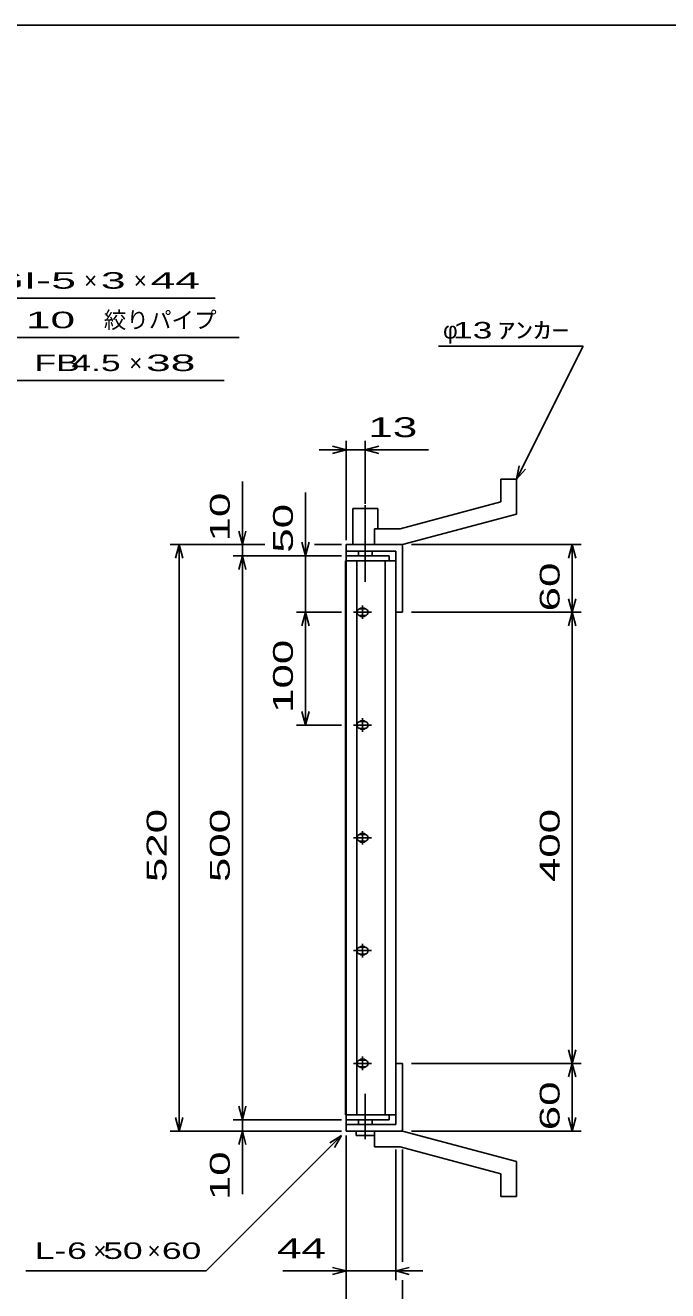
# Model space of a CAD drawing. Units: millimetres, scale not verified. Extents: x -1456 to 1389, y -1026 to 839.
# Drawn here: x -495 to 74, y -283 to 839 of the extents above; entities that cross this region are included whole.
import ezdxf
from ezdxf.enums import TextEntityAlignment as Align

# ---------------------------------------------------------------- set-up
doc = ezdxf.new("R2010")
doc.units = ezdxf.units.MM
doc.header["$LTSCALE"] = 8
doc.linetypes.add('LONG_DASHED_DOTTED', pattern=[15.25, 12, -1.5, 0.25, -1.5])
for name, color, linetype, lineweight in [('0_2', 150, 'Continuous', 25), ('16', 3, 'Continuous', 25), ('19', 6, 'Continuous', 25), ('22', 4, 'Continuous', 25)]:
    doc.layers.add(name, color=color, linetype=linetype, lineweight=lineweight)
doc.styles.add('ベクトル', font='')
doc.styles.get('ベクトル').set_extended_font_data('ベクトル')

msp = doc.modelspace()

# ---------------------------------------------------------------- linework, layer by layer
at = {"layer": '0_2'}
msp.add_line((-1379.2, 838.8), (1388.8, 838.8), dxfattribs=at)
at = {"layer": '16'}
for p, q in [((-211.7, -127), (-211.7, 364)), ((-211.7, 364), (-211, 364)), ((-173, 368.5), (-211, 368.5)), ((-211, 368.5), (-211, 364)), ((-211, 364), (-173, 364)), ((-211, 364), (-211, -127)), ((-167, 364), (-211, 364)), ((-201.5, 364), (-201.5, -127)), ((-176.5, -127), (-176.5, 364)), ((-173, 364), (-173, 368.5)), ((-167, -127), (-167, 364)), ((-204.5, 318.5), (-188.5, 318.5)), ((-194.5, 321.5), (-198.5, 321.5)), ((-198.5, 315.5), (-194.5, 315.5)), ((-196.5, 324.5), (-196.5, 312.5)), ((-196.5, 224.5), (-196.5, 212.5)), ((-204.5, 218.5), (-188.5, 218.5)), ((-194.5, 221.5), (-198.5, 221.5)), ((-198.5, 215.5), (-194.5, 215.5)), ((-196.5, 124.5), (-196.5, 112.5)), ((-204.5, 118.5), (-188.5, 118.5)), ((-194.5, 121.5), (-198.5, 121.5)), ((-198.5, 115.5), (-194.5, 115.5)), ((-196.5, 24.5), (-196.5, 12.5)), ((-204.5, 18.5), (-188.5, 18.5)), ((-194.5, 21.5), (-198.5, 21.5)), ((-198.5, 15.5), (-194.5, 15.5)), ((-194.5, -78.5), (-198.5, -78.5)), ((-196.5, -75.5), (-196.5, -87.5)), ((-204.5, -81.5), (-188.5, -81.5)), ((-198.5, -84.5), (-194.5, -84.5)), ((-211, -127), (-211.7, -127)), ((-211, -127), (-173, -127)), ((-211, -131.5), (-211, -127)), ((-211, -127), (-167, -127)), ((-173, -131.5), (-211, -131.5)), ((-173, -127), (-173, -131.5))]:
    msp.add_line(p, q, dxfattribs=at)
for centre, radius, start, end in [((-198.5, 318.5), 3, 90, 270), ((-196.5, 318.5), 4, 46.6, 133.4), ((-196.5, 318.5), 4, 226.6, 313.4), ((-194.5, 318.5), 3, 270, 90), ((-198.5, 218.5), 3, 90, 270), ((-196.5, 218.5), 4, 46.6, 133.4), ((-196.5, 218.5), 4, 226.6, 313.4), ((-194.5, 218.5), 3, 270, 90), ((-198.5, 118.5), 3, 90, 270), ((-196.5, 118.5), 4, 46.6, 133.4), ((-196.5, 118.5), 4, 226.6, 313.4), ((-194.5, 118.5), 3, 270, 90), ((-196.5, 18.5), 4, 46.6, 133.4), ((-198.5, 18.5), 3, 90, 270), ((-196.5, 18.5), 4, 226.6, 313.4), ((-194.5, 18.5), 3, 270, 90), ((-198.5, -81.5), 3, 90, 270), ((-196.5, -81.5), 4, 46.6, 133.4), ((-194.5, -81.5), 3, 270, 90), ((-196.5, -81.5), 4, 226.6, 313.4)]:
    msp.add_arc(centre, radius, start, end, dxfattribs=at)
at = {"layer": '19'}
for p, q in [((-74, 436.5), (-60, 436.5)), ((-74, 416.5), (-74, 436.5)), ((-60, 405.5), (-60, 436.5)), ((-74, 416.5), (-163, 392.5)), ((-205, 378.5), (-205, 410.5)), ((-205, 410.5), (-183, 410.5)), ((-183, 392.5), (-183, 410.5)), ((-161, 378.5), (-60, 405.5)), ((-186, 392.5), (-163, 392.5)), ((-186, 378.5), (-186, 392.5)), ((-211, 368.5), (-211, 378.5)), ((-211, 372.5), (-211, 378.5)), ((-211, 378.5), (-162, 378.5)), ((-167, 372.5), (-211, 372.5)), ((-200, 368.5), (-200, 372.5)), ((-188, 372.5), (-188, 368.5)), ((-186, 378.5), (-161, 378.5)), ((-167, 318.5), (-167, 372.5)), ((-162, 378.5), (-161, 377.5)), ((-161, 377.5), (-161, 318.5)), ((-161, 318.5), (-167, 318.5)), ((-161, -81.5), (-167, -81.5)), ((-167, -81.5), (-167, -135.5)), ((-161, -140.5), (-161, -81.5)), ((-211, -135.5), (-211, -125.5)), ((-200, -131.5), (-200, -135.5)), ((-188, -135.5), (-188, -131.5)), ((-211, -135.5), (-211, -141.5)), ((-167, -135.5), (-211, -135.5)), ((-211, -141.5), (-162, -141.5)), ((-202, -145.5), (-202, -141.5)), ((-202, -145.5), (-186, -145.5)), ((-186, -141.5), (-161, -141.5)), ((-186, -155.5), (-186, -141.5)), ((-186, -145.5), (-186, -141.5)), ((-162, -141.5), (-161, -140.5)), ((-161, -141.5), (-60, -168.5)), ((-186, -155.5), (-163, -155.5)), ((-74, -179.5), (-163, -155.5)), ((-60, -199.5), (-60, -168.5)), ((-74, -199.5), (-74, -179.5)), ((-74, -199.5), (-60, -199.5))]:
    msp.add_line(p, q, dxfattribs=at)
at = {"layer": '19', "linetype": 'LONG_DASHED_DOTTED'}
for p, q in [((-194, 413.5), (-194, 345.5)), ((-194, -148.5), (-194, -108.5))]:
    msp.add_line(p, q, dxfattribs=at)
at = {"layer": '22'}
for p, q in [((-695.2, 597), (-327.2, 597)), ((-657.8, 562), (-305.8, 562)), ((-129, 554.5), (-1, 554.5)), ((-60, 436.5), (-1, 554.5)), ((-655.2, 524), (-319.2, 524)), ((-235, 462.5), (-211, 462.5)), ((-211, 462.5), (-223, 465.7)), ((-223, 459.3), (-211, 462.5)), ((-211, 382.5), (-211, 470.5)), ((-211, 462.5), (-194, 462.5)), ((-194, 414.5), (-194, 470.5)), ((-194, 462.5), (-182, 465.7)), ((-182, 459.3), (-194, 462.5)), ((-194, 462.5), (-138, 462.5)), ((-60, 436.5), (-57.6, 448.2)), ((-60, 436.5), (-52, 445.3)), ((-303, 378.5), (-303, 434.5)), ((-247, 368.5), (-247, 424.5)), ((-303, 378.5), (-306.2, 390.5)), ((-303, 378.5), (-299.8, 390.5)), ((-367, 378.5), (-283, 378.5)), ((-362.2, 366.5), (-359, 378.5)), ((-355.8, 366.5), (-359, 378.5)), ((-359, -141.5), (-359, 378.5)), ((-311, 378.5), (-283, 378.5)), ((-303, 368.5), (-303, 378.5)), ((-247, 368.5), (-250.2, 380.5)), ((-243.8, 380.5), (-247, 368.5)), ((-239, 378.5), (-215, 378.5)), ((-239, 378.5), (-215, 378.5)), ((-153, 378.5), (-2.6, 378.5)), ((-13.8, 366.5), (-10.6, 378.5)), ((-7.4, 366.5), (-10.6, 378.5)), ((-10.6, 318.5), (-10.6, 378.5)), ((-311, 368.5), (-215, 368.5)), ((-306.2, 356.5), (-303, 368.5)), ((-299.8, 356.5), (-303, 368.5)), ((-303, -131.5), (-303, 368.5)), ((-215, 368.5), (-255, 368.5)), ((-247, 368.5), (-247, 318.5)), ((-10.6, 318.5), (-13.8, 330.5)), ((-10.6, 318.5), (-7.4, 330.5)), ((-255, 318.5), (-215, 318.5)), ((-250.2, 306.5), (-247, 318.5)), ((-243.8, 306.5), (-247, 318.5)), ((-247, 218.5), (-247, 318.5)), ((-153, 318.5), (-2.6, 318.5)), ((-13.8, 306.5), (-10.6, 318.5)), ((-7.4, 306.5), (-10.6, 318.5)), ((-10.6, -81.5), (-10.6, 318.5)), ((-247, 218.5), (-250.2, 230.5)), ((-247, 218.5), (-243.8, 230.5)), ((-255, 218.5), (-215, 218.5)), ((-10.6, -81.5), (-13.8, -69.5)), ((-10.6, -81.5), (-7.4, -69.5)), ((-153, -81.5), (-2.6, -81.5)), ((-13.8, -93.5), (-10.6, -81.5)), ((-7.4, -93.5), (-10.6, -81.5)), ((-10.6, -141.5), (-10.6, -81.5)), ((-303, -131.5), (-306.2, -119.5)), ((-303, -131.5), (-299.8, -119.5)), ((-359, -141.5), (-362.2, -129.5)), ((-359, -141.5), (-355.8, -129.5)), ((-311, -131.5), (-215, -131.5)), ((-303, -141.5), (-303, -131.5)), ((-10.6, -141.5), (-13.8, -129.5)), ((-10.6, -141.5), (-7.4, -129.5)), ((-367, -141.5), (-215, -141.5)), ((-335, -265.5), (-215, -145.5)), ((-311, -141.5), (-215, -141.5)), ((-306.2, -153.5), (-303, -141.5)), ((-299.8, -153.5), (-303, -141.5)), ((-303, -197.5), (-303, -141.5)), ((-225.4, -151.9), (-215, -145.5)), ((-221.4, -155.9), (-215, -145.5)), ((-211, -273.5), (-211, -145.5)), ((-211, -329.5), (-211, -145.5)), ((-153, -141.5), (-2.6, -141.5)), ((-167, -273.5), (-167, -157.7)), ((-161, -257.5), (-161, -157.7)), ((-495, -265.5), (-335, -265.5)), ((-267, -265.5), (-211, -265.5)), ((-211, -265.5), (-223, -262.3)), ((-223, -268.7), (-211, -265.5)), ((-211, -265.5), (-167, -265.5)), ((-167, -265.5), (-155, -262.3)), ((-155, -268.7), (-167, -265.5)), ((-167, -265.5), (-143, -265.5)), ((-161, -329.5), (-161, -273.5))]:
    msp.add_line(p, q, dxfattribs=at)

# ---------------------------------------------------------------- texts
at = {"layer": '22', "color": 2, "style": 'ベクトル'}
for s, height, width, p in [('GI-', 14.66, 2, (-527.2, 612.6)), (' 5 ', 14.66, 2, (-483.2, 612.6)), (' 3 ', 14.66, 2, (-439.2, 612.6)), (' 44 ', 14.66, 2, (-395.2, 612.6)), (' 10 ', 14.66, 2, (-505.8, 577.6)), (' 13 ', 14.66, 1.6, (-125, 568.5)), ('ｱﾝｶｰ', 14.66, 1.6, (-77, 568.5)), ('FB', 14.66, 1.6, (-487.2, 539.6)), (' 4.5 ', 14.66, 1.6, (-463.2, 539.6)), (' 38 ', 14.66, 2, (-399.2, 539.6)), (' 13', 17.6, 1.65, (-202, 482.5)), ('L-', 14.66, 1.6, (-487, -247.5)), (' 6 ', 14.66, 1.6, (-467, -247.5)), (' 50 ', 14.66, 1.6, (-435, -247.5)), (' 60 ', 14.66, 1.6, (-383, -247.5)), (' 44 ', 17.6, 1.65, (-283, -245.5))]:
    msp.add_text(s, height=height, dxfattribs=dict(at, width=width)).set_placement(p, align=Align.MIDDLE_LEFT)
for s, height, p in [('×', 14.7, (-443.2, 612.6)), ('×', 14.7, (-399.2, 612.6)), ('絞りパイプ', 14.66, (-425.8, 577.6)), ('φ', 14.7, (-125, 568.5)), ('×', 14.7, (-403.2, 539.6)), ('×', 14.7, (-435, -247.5)), ('×', 14.7, (-387, -247.5))]:
    msp.add_text(s, height=height, dxfattribs=at).set_placement(p, align=Align.MIDDLE_LEFT)
at = {"layer": '22', "color": 2, "style": 'ベクトル', "width": 1.65}
for s, p in [(' 10 ', (-323, 370.5)), (' 50 ', (-267, 360.5)), (' 60 ', (-30.6, 308.5)), (' 100 ', (-267, 218.5)), (' 520 ', (-379, 68.5)), (' 500 ', (-323, 68.5)), (' 400 ', (-30.6, 68.5)), (' 60 ', (-30.6, -151.5)), (' 10 ', (-323, -213.5))]:
    msp.add_text(s, height=17.6, rotation=90, dxfattribs=at).set_placement(p, align=Align.MIDDLE_LEFT)

doc.saveas('drawing.dxf')
